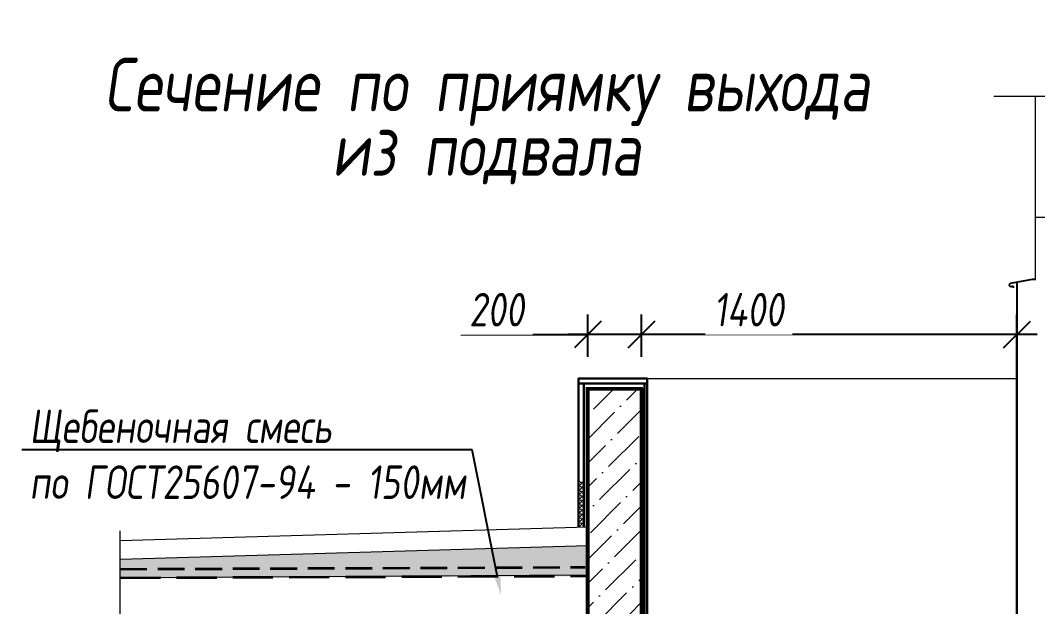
# Model space of a CAD drawing. Header units: millimetres. Extents: x -434100 to 9270898, y 0 to 249028.
# Drawn here: x -327098 to -323304, y 24094 to 26280 of the extents above; entities that cross this region are included whole.
import ezdxf
from ezdxf import colors
from ezdxf.entities.mleader import LeaderData, LeaderLine
from ezdxf.math import Vec2, Vec3

# ---------------------------------------------------------------- set-up
doc = ezdxf.new("R2010")
doc.units = ezdxf.units.MM
doc.header["$MEASUREMENT"] = 0
doc.linetypes.add('DASHED', pattern=[19.05, 12.7, -6.35])
doc.linetypes.add('ГОСТ 2.303 4', pattern=[7, 5, -2, 0])
doc.layers.get('0').update_dxf_attribs({"color": 250, "lineweight": 9})
for name, color, linetype, lineweight in [('+АР_Стены внутренние', 250, 'Continuous', 18), ('_Гранит', 5, 'Continuous', 9), ('uchastok_Ном_пера__1', 7, 'Continuous', 13), ('А-Гидроизоляция', 152, 'Continuous', 5), ('А-отделка', 154, 'Continuous', 13), ('А-Штрих_Гранит', 161, 'Continuous', 5), ('АР_ЖБ', 251, 'Continuous', 50), ('АР_Оси_Разм', 7, 'Continuous', 15), ('АР_Отметки', 250, 'Continuous', 15), ('АР_Текст', 250, 'Continuous', 5), ('АР_Тонкие', 250, 'Continuous', 5), ('АР_Штриховка монолит', 250, 'Continuous', 9), ('Окна', 153, 'Continuous', 9)]:
    doc.layers.add(name, color=color, linetype=linetype, lineweight=lineweight)
doc.styles.add('GOST 2.304', font='CS_Gost2304.shx')
doc.styles.add('ISOCPEUR', font='isocpeur.TTF', dxfattribs={"width": 0.7})
doc.styles.add('Архитект', font='isocpeur.TTF', dxfattribs={"width": 0.8, "oblique": 8})
doc.styles.add('Архитектурный размер', font='isocpeur.TTF', dxfattribs={"width": 0.8, "oblique": 8})
doc.dimstyles.new('KK 100', dxfattribs={"dimscale": 100, "dimtxt": 3, "dimasz": 2, "dimexe": 1.5, "dimexo": 2, "dimtad": 1, "dimdec": 0, "dimtxsty": 'GOST 2.304', "dimblk": 'OBLIQUE', "dimcen": 2.5, "dimdle": 1.5, "dimadec": 0, "dimazin": 0, "dimtfac": 1, "dimtdec": 0, "dimtmove": 0, "dimatfit": 3, "dimarcsym": 0})

# ---------------------------------------------------------------- blocks, each defined once
blk = doc.blocks.new('_DotSmall')
at = {"color": 0, "linetype": 'ByBlock', "const_width": 0.5}
blk.add_lwpolyline([(-0.0625, 0, 1), (0.0625, 0, 1)], format="xyb", close=True, dxfattribs=at)
blk = doc.blocks.new('_Oblique')
at = {"color": 0, "linetype": 'ByBlock', "lineweight": -2}
blk.add_line((-0.5, -0.5), (0.5, 0.5), dxfattribs=at)
blk = doc.blocks.new('*D1449')
at = {"layer": 'АР_Оси_Разм', "color": 0, "lineweight": -2, "transparency": 16777216}
for p, q in [((-324781.2, 25100.5), (-324781.2, 25183.8)), ((-323380.8, 23458), (-323380.8, 25183.8)), ((-323305.8, 25108.8), (-324856.2, 25108.8))]:
    blk.add_line(p, q, dxfattribs=at)
at = {"layer": 'АР_Оси_Разм', "color": 0, "lineweight": -2, "transparency": 16777216, "xscale": 100, "yscale": 100, "zscale": 100, "rotation": 180}
blk.add_blockref('_Oblique', (-324781.2, 25108.8), dxfattribs=at)
at = {"layer": 'АР_Оси_Разм', "color": 0, "lineweight": -2, "transparency": 16777216, "xscale": 100, "yscale": 100, "zscale": 100}
blk.add_blockref('_Oblique', (-323380.8, 25108.8), dxfattribs=at)
at = {"layer": 'АР_Оси_Разм', "color": 0, "lineweight": 9, "transparency": 16777216, "insert": (-324381, 25201.3), "char_height": 125, "attachment_point": 5, "style": 'Архитектурный размер', "bg_fill": 3, "box_fill_scale": 1.25, "bg_fill_color": 256, "bg_fill_true_color": 13158600, "bg_fill_transparency": 0}
blk.add_mtext('1400', dxfattribs=at)
blk = doc.blocks.new('*D1450')
at = {"layer": 'АР_Оси_Разм', "color": 0, "lineweight": -2, "transparency": 16777216}
for p, q in [((-324981.2, 25025.6), (-324981.2, 25183.8)), ((-324781.2, 25025.6), (-324781.2, 25183.8)), ((-325455.4, 25108.8), (-324981.2, 25108.8)), ((-324706.2, 25108.8), (-325056.2, 25108.8))]:
    blk.add_line(p, q, dxfattribs=at)
at = {"layer": 'АР_Оси_Разм', "color": 0, "lineweight": -2, "transparency": 16777216, "xscale": 100, "yscale": 100, "zscale": 100, "rotation": 180}
blk.add_blockref('_Oblique', (-324981.2, 25108.8), dxfattribs=at)
at = {"layer": 'АР_Оси_Разм', "color": 0, "lineweight": -2, "transparency": 16777216, "xscale": 100, "yscale": 100, "zscale": 100}
blk.add_blockref('_Oblique', (-324781.2, 25108.8), dxfattribs=at)
at = {"layer": 'АР_Оси_Разм', "color": 0, "lineweight": 9, "transparency": 16777216, "insert": (-325321.6, 25201.3), "char_height": 125, "attachment_point": 5, "style": 'Архитектурный размер', "bg_fill": 3, "box_fill_scale": 1.25, "bg_fill_color": 256, "bg_fill_true_color": 13158600, "bg_fill_transparency": 0}
blk.add_mtext('200', dxfattribs=at)

msp = doc.modelspace()

# ---------------------------------------------------------------- hatches: boundary and pattern name
at = {"layer": 'А-Штрих_Гранит'}
h = msp.add_hatch(dxfattribs=at)
h.set_pattern_fill('SACNCR', color=256, scale=5, style=0)
h.set_pattern_definition([(45, (-932058.875, -88761.118), (-8.41899011, 8.41899011), []), (45, (-932050.456, -88761.118), (-8.41899011, 8.41899011), [0, -11.90625])])
h.paths.add_polyline_path([(-325016.019, 24393.596), (-324996.019, 24393.596), (-324996.019, 24563.591), (-325016.019, 24563.591)])
at = {"layer": 'АР_Тонкие', "true_color": 0x000000}
h = msp.add_hatch(dxfattribs=at)
h.set_pattern_fill('AR-CONC', color=18, scale=0.3)
h.set_pattern_definition([(50, (-543895.784, 198822.126), (54.655401, -4.781726), [5.715, -62.865]), (355, (-543895.784, 198822.126), (-10.573026, 57.317054), [4.572, -50.292175]), (100.451445, (-543891.23, 198821.727), (44.082374, 52.535326), [4.857003, -53.427073]), (46.1842, (-543895.784, 198837.366), (81.323712, -12.612698), [8.5725, -94.2975]), (96.635558, (-543889.01, 198836.315), (71.22124, 74.227837), [7.285507, -80.140682]), (351.18415, (-543895.78, 198837.366), (71.22124, 74.227837), [6.85799, -75.43792]), (21, (-543888.164, 198833.556), (45.4843174, -30.6795595), [5.715, -62.865]), (326, (-543888.164, 198833.556), (18.540609, 55.25639), [4.572, -50.292]), (71.451445, (-543884.374, 198831), (64.024926, 24.576831), [4.857003, -53.426981]), (37.5, (-543895.784, 198822.126), (0.926581, 25.3665117), [0, -49.6824, 0, -51.054, 0, -50.4825]), (7.5, (-543895.784, 198822.126), (20.0458988, 30.0541724), [0, -29.1084, 0, -48.5394, 0, -19.2405]), (327.5, (-543912.776, 198822.126), (40.6771786, -1.7186232), [0, -19.05, 0, -59.436, 0, -78.867]), (317.5, (-543920.396, 198822.126), (44.4387544, 7.6279473), [0, -24.765, 0, -39.4716, 0, -56.007])])
h.paths.add_polyline_path([(-326189.814, 24284.542), (-326725.934, 24269.757), (-326725.934, 24198.677), (-324981.208, 24208.162), (-324981.208, 24321.245)])
at = {"layer": 'АР_Штриховка монолит', "ltscale": 0.5, "transparency": 33554559}
h = msp.add_hatch(dxfattribs=at)
h.set_pattern_fill('ANSI36', color=252, scale=20)
h.set_pattern_definition([(45, (-5440181.47, -781844.14), (33.67596045, 123.4785217), [158.75, -31.75, 0, -31.75])])
h.paths.add_polyline_path([(-324781.207, 24905.644), (-324981.203, 24905.643), (-324981.206, 23169.534), (-324781.205, 23169.535)])

# ---------------------------------------------------------------- linework, layer by layer
at = {"layer": '_Гранит', "color": 0, "lineweight": 30}
msp.add_lwpolyline([(-324996.019, 24390.371), (-324996.019, 24925.644), (-325016.019, 24925.644), (-325016.019, 24389.627)], dxfattribs=at)
at = {"layer": 'АР_ЖБ', "elevation": 80391.58}
for points in [[(-324981.206, 23140.078), (-324981.211, 24905.643)], [(-324981.205, 24905.643), (-324781.205, 24905.644), (-324781.205, 23169.757)]]:
    msp.add_lwpolyline(points, dxfattribs=at)
at = {"layer": 'АР_Тонкие', "color": 18, "true_color": 0x000000}
for p, q in [((-323466.648, 25997.01), (-322565.633, 25997.01)), ((-324981.208, 24390.922, 80417.799), (-326725.934, 24339.471, 77042.728)), ((-326725.934, 22279.368, 81058.063), (-326725.934, 24376.999, 78637.93)), ((-324981.208, 24320.922, 80417.799), (-326725.934, 24269.919, 77042.728)), ((-324981.208, 24211.415, 83581.345), (-326725.934, 24202.072, 80070.18))]:
    msp.add_line(p, q, dxfattribs=at)
at = {"layer": 'АР_Тонкие', "color": 18, "linetype": 'ГОСТ 2.303 4', "lineweight": 35, "ltscale": 20, "true_color": 0x000000}
msp.add_line((-326725.934, 24234.217, 80070.18), (-324990.862, 24241.272, 81341.58), dxfattribs=at)
at = {"layer": 'АР_Тонкие', "color": 18, "linetype": 'ГОСТ 2.303 4', "lineweight": 35, "ltscale": 30, "true_color": 0x000000}
msp.add_line((-326725.934, 24202.072, 77042.728), (-324981.208, 24208.838, 80391.58), dxfattribs=at)
at = {"layer": 'Окна', "color": 0}
msp.add_line((-323150.764, 25544.539, 80391.58), (-323311.763, 25544.539, 160783.161), dxfattribs=at)

# ---------------------------------------------------------------- texts
at = {"layer": 'АР_Текст', "color": 18, "lineweight": 13, "true_color": 0x000000, "insert": (-325360, 25904.5), "char_height": 200, "width": 3119.9834, "attachment_point": 5, "line_spacing_factor": 0.72, "style": 'Архитект'}
msp.add_mtext('Cечение по приямку выхода из подвала ', dxfattribs=at)

# ---------------------------------------------------------------- leaders
at = {"layer": 'АР_Отметки'}
ml = msp.add_multileader_mtext('Standard', dxfattribs=at)
ml.set_content('{\\W0.8;-2,250}', color=256, style='ISOCPEUR')
ml.set_leader_properties(color=256, linetype='Continuous', lineweight=-1)
ml.set_arrow_properties(name='DOTSMALL')
ml.build(insert=Vec2(0, 0))
ml.multileader.update_dxf_attribs({"has_text_frame": 1, "text_left_attachment_type": 4, "text_right_attachment_type": 4, "dogleg_length": 100, "arrow_head_size": 180})
ctx = ml.context
ctx.base_point, ctx.char_height, ctx.arrow_head_size, ctx.landing_gap_size, ctx.plane_origin = Vec3(-336127.5, 116985.857, 0), 250, 180, 50, Vec3(-337173.964, 115928.763, 0)
ctx.left_attachment, ctx.right_attachment = 4, 4
notes = []
notes.append((ctx, [(0, (0, 0, 0), (0, 0), (1, 0), 1, [])]))
ctx.mtext.insert, ctx.mtext.width, ctx.mtext.defined_height, ctx.mtext.line_spacing_style, ctx.mtext.flow_direction = Vec3(-336077.5, 117319.19, 0), 769.98896, 343.888, 2, 5
ml = msp.add_multileader_mtext('Standard', dxfattribs=at)
ml.set_content('{\\W0.8;-2,250}', color=256, style='ISOCPEUR')
ml.set_leader_properties(color=256, linetype='Continuous', lineweight=-1)
ml.set_arrow_properties(name='DOTSMALL')
ml.build(insert=Vec2(0, 0))
ml.multileader.update_dxf_attribs({"has_text_frame": 1, "text_left_attachment_type": 4, "text_right_attachment_type": 4, "dogleg_length": 100, "arrow_head_size": 180})
ctx = ml.context
ctx.base_point, ctx.char_height, ctx.arrow_head_size, ctx.landing_gap_size, ctx.plane_origin = Vec3(-331840.154, 103386.879), 250, 180, 50, Vec3(-332043.586, 102108.76)
ctx.left_attachment, ctx.right_attachment = 4, 4
notes.append((ctx, [(0, (0, 0, 0), (0, 0), (1, 0), 1, [])]))
ctx.mtext.insert, ctx.mtext.width, ctx.mtext.defined_height, ctx.mtext.line_spacing_style, ctx.mtext.flow_direction = Vec3(-331790.154, 103720.213), 769.98896, 343.888, 2, 5
ml = msp.add_multileader_mtext('Standard', dxfattribs=at)
ml.set_content('{\\W0.8;-2,500}', color=256, style='ISOCPEUR')
ml.set_leader_properties(color=256, linetype='Continuous', lineweight=-1)
ml.set_arrow_properties(name='DOTSMALL')
ml.build(insert=Vec2(0, 0))
ml.multileader.update_dxf_attribs({"has_text_frame": 1, "text_left_attachment_type": 4, "text_right_attachment_type": 4, "dogleg_length": 100, "arrow_head_size": 180})
ctx = ml.context
ctx.base_point, ctx.char_height, ctx.arrow_head_size, ctx.landing_gap_size, ctx.plane_origin = Vec3(-348917.097, 102167.799), 250, 180, 50, Vec3(-348638.575, 101601.282)
ctx.left_attachment, ctx.right_attachment = 4, 4
notes.append((ctx, [(0, (0, 0, 0), (0, 0), (1, 0), 1, [])]))
ctx.mtext.insert, ctx.mtext.width, ctx.mtext.line_spacing_style, ctx.mtext.flow_direction = Vec3(-348867.097, 102501.132), 749.68982, 2, 5
ml = msp.add_multileader_mtext('Standard', dxfattribs=at)
ml.set_content('{\\W0.8;-2,400}', color=256, style='ISOCPEUR')
ml.set_leader_properties(color=256, linetype='Continuous', lineweight=-1)
ml.set_arrow_properties(name='DOTSMALL')
ml.build(insert=Vec2(0, 0))
ml.multileader.update_dxf_attribs({"has_text_frame": 1, "text_left_attachment_type": 4, "text_right_attachment_type": 4, "dogleg_length": 100, "arrow_head_size": 180})
ctx = ml.context
ctx.base_point, ctx.char_height, ctx.arrow_head_size, ctx.landing_gap_size, ctx.plane_origin = Vec3(-345559.569, 101933.6), 250, 180, 50, Vec3(-345640.963, 100655.48)
ctx.left_attachment, ctx.right_attachment = 4, 4
notes.append((ctx, [(0, (0, 0, 0), (0, 0), (1, 0), 1, [])]))
ctx.mtext.insert, ctx.mtext.width, ctx.mtext.defined_height, ctx.mtext.line_spacing_style, ctx.mtext.flow_direction = Vec3(-345509.569, 102266.933), 769.98896, 343.888, 2, 5
ml = msp.add_multileader_mtext('Standard', dxfattribs=at)
ml.set_content('{\\W0.8;-2,550}', color=256, style='ISOCPEUR')
ml.set_leader_properties(color=256, linetype='Continuous', lineweight=-1)
ml.set_arrow_properties(name='DOTSMALL')
ml.build(insert=Vec2(0, 0))
ml.multileader.update_dxf_attribs({"has_text_frame": 1, "text_left_attachment_type": 4, "text_right_attachment_type": 4, "dogleg_length": 100, "arrow_head_size": 180})
ctx = ml.context
ctx.base_point, ctx.char_height, ctx.arrow_head_size, ctx.landing_gap_size, ctx.plane_origin = Vec3(-342033.254, 92368.052), 250, 180, 50, Vec3(-342114.648, 91100.488)
ctx.left_attachment, ctx.right_attachment = 4, 4
notes.append((ctx, [(0, (0, 0, 0), (0, 0), (1, 0), 1, [])]))
ctx.mtext.insert, ctx.mtext.width, ctx.mtext.line_spacing_style, ctx.mtext.flow_direction = Vec3(-341983.254, 92701.385), 852.69703, 2, 5
ml = msp.add_multileader_mtext('Standard', dxfattribs=at)
ml.set_content('{\\W0.8;-2,250}', color=256, style='ISOCPEUR')
ml.set_leader_properties(color=256, linetype='Continuous', lineweight=-1)
ml.set_arrow_properties(name='DOTSMALL')
ml.build(insert=Vec2(0, 0))
ml.multileader.update_dxf_attribs({"has_text_frame": 1, "text_left_attachment_type": 4, "text_right_attachment_type": 4, "dogleg_length": 100, "arrow_head_size": 180})
ctx = ml.context
ctx.base_point, ctx.char_height, ctx.arrow_head_size, ctx.landing_gap_size, ctx.plane_origin = Vec3(-334177.775, 87942.722), 250, 180, 50, Vec3(-333125.082, 86287.549)
ctx.left_attachment, ctx.right_attachment = 4, 4
notes.append((ctx, [(0, (0, 0, 0), (0, 0), (1, 0), 1, [])]))
ctx.mtext.insert, ctx.mtext.width, ctx.mtext.line_spacing_style, ctx.mtext.flow_direction = Vec3(-334127.775, 88276.056), 852.69703, 2, 5
ml = msp.add_multileader_mtext('Standard', dxfattribs=at)
ml.set_content('{\\W0.8;-2,850}', color=256, style='ISOCPEUR')
ml.set_leader_properties(color=256, linetype='Continuous', lineweight=-1)
ml.set_arrow_properties(name='DOTSMALL')
ml.build(insert=Vec2(0, 0))
ml.multileader.update_dxf_attribs({"has_text_frame": 1, "text_left_attachment_type": 4, "text_right_attachment_type": 4, "dogleg_length": 100, "arrow_head_size": 180})
ctx = ml.context
ctx.base_point, ctx.char_height, ctx.arrow_head_size, ctx.landing_gap_size, ctx.plane_origin = Vec3(-332579.224, 63625.165), 250, 180, 50, Vec3(-332660.618, 62690.934)
ctx.left_attachment, ctx.right_attachment = 4, 4
notes.append((ctx, [(0, (0, 0, 0), (0, 0), (1, 0), 1, [])]))
ctx.mtext.insert, ctx.mtext.width, ctx.mtext.defined_height, ctx.mtext.line_spacing_style, ctx.mtext.flow_direction = Vec3(-332529.224, 63958.498), 769.98896, 343.888, 2, 5
ml = msp.add_multileader_mtext('Standard', dxfattribs=at)
ml.set_content('-2,950', color=256, style='ISOCPEUR')
ml.set_leader_properties(color=256, linetype='Continuous', lineweight=-1)
ml.set_arrow_properties(name='DOTSMALL')
ml.build(insert=Vec2(0, 0))
ml.multileader.update_dxf_attribs({"has_text_frame": 1, "text_left_attachment_type": 4, "text_right_attachment_type": 4, "dogleg_length": 100, "arrow_head_size": 180})
ctx = ml.context
ctx.base_point, ctx.char_height, ctx.arrow_head_size, ctx.landing_gap_size, ctx.plane_origin = Vec3(-333292.426, 60124.046), 250, 180, 50, Vec3(-332350.811, 58770.455)
ctx.left_attachment, ctx.right_attachment = 4, 4
notes.append((ctx, [(0, (0, 0, 0), (0, 0), (1, 0), 1, [])]))
ctx.mtext.insert, ctx.mtext.width, ctx.mtext.defined_height, ctx.mtext.line_spacing_style, ctx.mtext.flow_direction = Vec3(-333242.426, 60457.379), 599.19819, 407.468, 2, 5
for ctx, leaders in notes:
    for number, flags, end, landing, length, lines in leaders:
        leader = LeaderData()
        leader.index, (leader.has_last_leader_line, leader.has_dogleg_vector, leader.attachment_direction) = number, flags
        leader.last_leader_point, leader.dogleg_vector, leader.dogleg_length = Vec3(end), Vec3(landing), length
        for number, points, colour, breaks in lines:
            line = LeaderLine()
            line.index, line.vertices, line.color, line.breaks = number, Vec3.list(points), colors.encode_raw_color(colour), breaks
            leader.lines.append(line)
        ctx.leaders.append(leader)

# ---------------------------------------------------------------- next in the draw order: dimensions: what is measured, and where the dimension line sits
at = {"layer": 'АР_Оси_Разм', "color": 18, "lineweight": 9, "true_color": 0x000000}
dim = msp.add_linear_dim(base=(-324781.205, 25108.814), p1=(-323380.765, 23358, 80391.58), p2=(-324781.205, 25000.515, 80391.58), dimstyle='KK 100', override={"dimtxt": 1.25, "dimasz": 1, "dimexe": 0.75, "dimexo": 1, "dimgap": 0.3, "dimtxsty": 'Архитектурный размер', "dimdle": 0.75, "dimtmove": 1, "dimtfill": 1}, dxfattribs=at)
dim.commit()
dim.dimension.update_dxf_attribs({"geometry": '*D1449', "text_midpoint": (-324380.985, 25108.814), "dimtype": 160})

# ---------------------------------------------------------------- next in the draw order: linework, layer by layer
at = {"layer": '+АР_Стены внутренние', "color": 18, "lineweight": 25, "ltscale": 50, "true_color": 0x000000, "elevation": -1904.772}
msp.add_lwpolyline([(-323311.763, 25313.659), (-323323.952, 25313.888), (-323405.977, 25298.67, 0.88513828), (-323402.873, 25287.553), (-323399.792, 25289.105, -0.66056407), (-323395.036, 25285.501), (-323395.171, 25282.18)], format="xyb", dxfattribs=at)
at = {"layer": '+АР_Стены внутренние', "color": 18, "lineweight": 25, "ltscale": 50, "true_color": 0x000000}
msp.add_lwpolyline([(-323380.765, 25305.369), (-323380.713, 25061.944)], dxfattribs=at)
at = {"layer": 'uchastok_Ном_пера__1', "linetype": 'Continuous'}
msp.add_line((-323379.767, 25061.107, 58386.893), (-323380.765, 23365.302, 80391.58), dxfattribs=at)
at = {"layer": 'А-Гидроизоляция', "linetype": 'DASHED', "const_width": 6}
msp.add_lwpolyline([(-324776.205, 24910.644), (-324986.205, 24910.644), (-324986.205, 22964.037), (-323194.691, 22964.037), (-323194.691, 23174.037), (-323385.557, 23174.037)], dxfattribs=at)
at = {"layer": 'А-отделка', "lineweight": 30}
for p, q in [((-324760.762, 24925.644, 80391.58), (-324770.762, 24925.644, 80391.58)), ((-324770.762, 24925.644, 80391.58), (-324770.761, 24372.7, 80391.58)), ((-324770.761, 24372.7, 80391.58), (-324770.761, 23993.566, 80391.58))]:
    msp.add_line(p, q, dxfattribs=at)
at = {"layer": 'Окна', "color": 0}
msp.add_line((-323311.763, 25312.659, 160783.161), (-323311.763, 25997.01, 160783.161), dxfattribs=at)

# ---------------------------------------------------------------- next in the draw order: leaders
at = {"layer": 'АР_Тонкие', "color": 18, "true_color": 0x000000}
ml = msp.add_multileader_mtext('Standard', dxfattribs=at)
ml.set_content('\\A1;Щебеночная смесь \\Pпо ГОСТ25607-94 - 150мм', color=(0, 0, 0), style='Архитект')
ml.set_leader_properties()
ml.build(insert=Vec2(0, 0))
ml.multileader.update_dxf_attribs({"text_left_attachment_type": 6, "text_right_attachment_type": 6, "dogleg_length": 50, "arrow_head_size": 75})
ctx = ml.context
ctx.base_point, ctx.char_height, ctx.arrow_head_size, ctx.landing_gap_size, ctx.plane_origin, ctx.plane_x_axis = Vec3(-325414.768, 24679.128, 79441.58), 125, 75, 12, Vec3(-349263.066, 48648.756, 79441.58), Vec3(-1, 0)
ctx.left_attachment, ctx.right_attachment = 6, 6
notes = []
notes.append((ctx, [(1, (1, 1, 0), (-325413.381, 24679.128, 79441.58), (-1, 0), 1.387, [(0, [(-325305.069, 24137.525, 79441.58)], 0, [])])]))
ctx.mtext.insert, ctx.mtext.width, ctx.mtext.defined_height, ctx.mtext.flow_direction = Vec3(-327064.201, 24829.128, 79441.58), 3092.09039, 781.171, 5
for ctx, leaders in notes:
    for number, flags, end, landing, length, lines in leaders:
        leader = LeaderData()
        leader.index, (leader.has_last_leader_line, leader.has_dogleg_vector, leader.attachment_direction) = number, flags
        leader.last_leader_point, leader.dogleg_vector, leader.dogleg_length = Vec3(end), Vec3(landing), length
        for number, points, colour, breaks in lines:
            line = LeaderLine()
            line.index, line.vertices, line.color, line.breaks = number, Vec3.list(points), colors.encode_raw_color(colour), breaks
            leader.lines.append(line)
        ctx.leaders.append(leader)

# ---------------------------------------------------------------- next in the draw order: dimensions: what is measured, and where the dimension line sits
at = {"layer": 'АР_Оси_Разм', "color": 18, "lineweight": 9, "true_color": 0x000000}
dim = msp.add_linear_dim(base=(-324981.21, 25108.814, -80391.58), p1=(-324781.205, 24925.644), p2=(-324981.21, 24925.644), dimstyle='KK 100', override={"dimtxt": 1.25, "dimasz": 1, "dimexe": 0.75, "dimexo": 1, "dimgap": 0.3, "dimtxsty": 'Архитектурный размер', "dimdle": 0.75, "dimtmove": 1, "dimtfill": 1}, dxfattribs=at)
dim.commit()
dim.dimension.update_dxf_attribs({"geometry": '*D1450', "text_midpoint": (-325321.58, 25004.64, -80391.58), "dimtype": 160})

# ---------------------------------------------------------------- next in the draw order: linework, layer by layer
at = {"layer": '_Гранит', "color": 0, "lineweight": 9}
msp.add_line((-324760.441, 24945.069), (-323380.765, 24945.069), dxfattribs=at)
at = {"layer": '_Гранит', "color": 0, "lineweight": 30}
msp.add_lwpolyline([(-325016.019, 24925.644), (-324760.441, 24925.644), (-324760.441, 24945.069), (-325016.019, 24945.069)], close=True, dxfattribs=at)
at = {"layer": 'А-отделка', "lineweight": 30}
msp.add_line((-324760.762, 24925.644, 80391.58), (-324760.756, 23234.779, 80391.58), dxfattribs=at)

doc.saveas('drawing.dxf')
